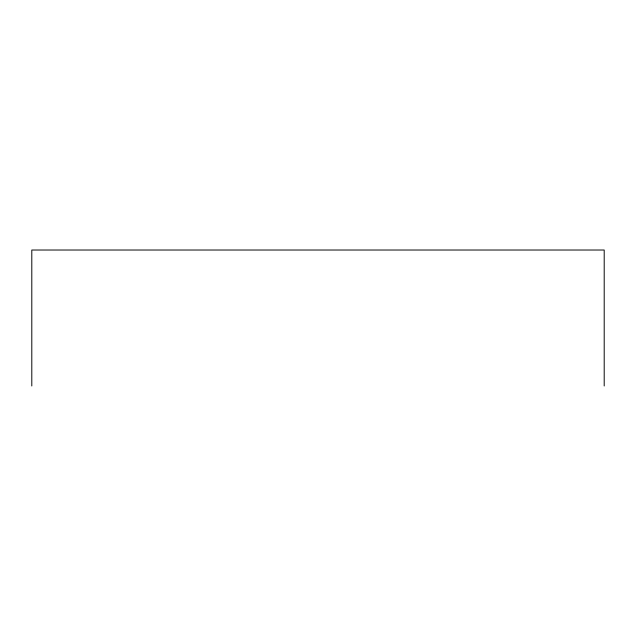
<?xml version="1.0" encoding="UTF-8"?>
<svg xmlns="http://www.w3.org/2000/svg" width="636" height="636" viewBox="0 0 636 636"><rect width="100%" height="100%" fill="white"/><g stroke="black" fill="none" stroke-linecap="round" stroke-linejoin="round"><path stroke-width="0.95" d="M604.2 385.98L604.2 250.02L31.8 250.02L31.8 385.98"/></g></svg>
